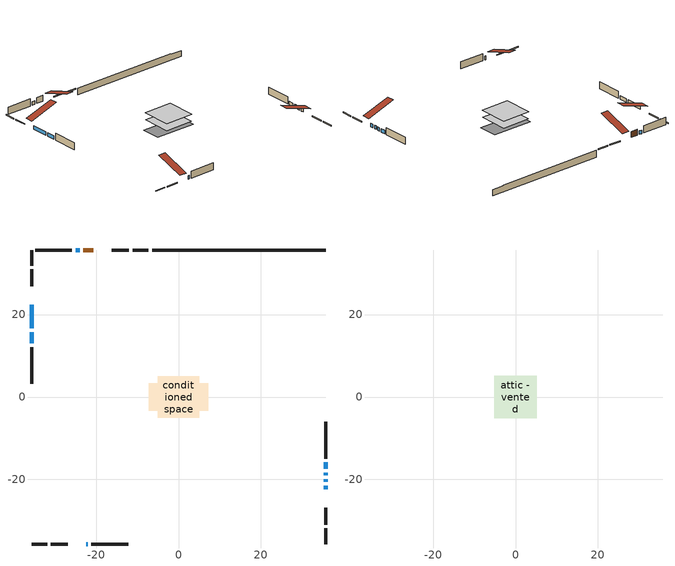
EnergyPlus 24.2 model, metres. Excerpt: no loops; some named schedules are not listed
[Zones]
conditioned space
 floor adiabatic (AdiabaticFloorConstruction): -5.04,-5.04 -5.04,5.04 5.04,5.04 5.04,-5.04 z0.61
 floor foundation (Slab1 construction): -7.19,-3.33 -7.19,3.33 7.19,3.33 7.19,-3.33 z-1.65
 wall outside (RimJoist1 construction): -7.33,35.66 -11.1,35.66 / -35.66,-35.66 -31.89,-35.66 / -35.66,35.66 -35.66,31.89 / 35.66,-35.66 35.66,-31.89 z0.61:0.91
 wall outside (RimJoist2 construction): -12.03,35.66 -16.15,35.66 / -30.96,-35.66 -26.85,-35.66 / -35.66,30.96 -35.66,26.85 / 35.66,-30.96 35.66,-26.85 z0.61:0.91
 wall outside (AdiabaticWallConstruction 1): -20.63,35.66 -23.06,35.66 z0.61:2.64
 wall outside (AdiabaticWallConstruction): 35.66,-22.36 35.66,-21.51 / -23.98,35.66 -24.92,35.66 / 35.66,-20.58 35.66,-19.93 / -22.36,-35.66 -22.04,-35.66 / 35.66,-19.01 35.66,-18.32 / 35.66,-17.4 35.66,-15.87 / -35.66,22.36 -35.66,16.65 / -35.66,15.72 -35.66,13 z0.61:1.83
 wall outside (Wall1 construction): -25.85,35.66 -34.73,35.66 / -21.11,-35.66 -12.23,-35.66 / -35.66,12.07 -35.66,3.19 / 35.66,-14.94 35.66,-6.06 z0.61:3.05
 wall foundation (FoundationWall1 construction): -6.4,35.66,-1.65 -6.4,35.66,0.61 31.46,35.66,0.61 31.46,35.66,0.33 35.66,35.66,0.33 35.66,35.66,-1.65
 window (WindowConstruction): 35.66,-22.36 35.66,-21.51 z0.61:1.83
 window (WindowConstruction 5): -23.99,35.66 -24.92,35.66 z0.61:1.83
 window (WindowConstruction 6): 35.66,-20.58 35.66,-19.93 z0.61:1.83
 window (WindowConstruction 7): -22.36,-35.66 -22.04,-35.66 z0.61:1.83
 window (WindowConstruction 1): 35.66,-19 35.66,-18.32 z0.61:1.83
 window (WindowConstruction 2): 35.66,-17.4 35.66,-15.87 z0.61:1.83
 window (WindowConstruction 3): -35.66,22.36 -35.66,16.65 z0.61:1.83
 window (WindowConstruction 4): -35.66,15.72 -35.66,13 z0.61:1.83
 door (Door): -20.63,35.66 -23.06,35.66 z0.61:2.64
 ceiling adiabatic (AdiabaticFloorConstruction): 5.04,-5.04 5.04,5.04 -5.04,5.04 -5.04,-5.04 z0.61
attic - vented
 floor to conditioned space (Floor1 construction Reversed): -5.11,-5.11 -5.11,5.11 5.11,5.11 5.11,-5.11 z3.05
 roof outside (Roof1 construction): -19.7,35.66,3.05 -19.7,25.7,6.37 -17.07,25.7,6.37 -17.07,35.66,3.05; -23.29,-35.66,3.05 -23.29,-25.7,6.37 -25.92,-25.7,6.37 -25.92,-35.66,3.05; -35.66,23.29,3.05 -25.7,23.29,6.37 -25.7,25.92,6.37 -35.66,25.92,3.05; 35.66,-23.29,3.05 25.7,-23.29,6.37 25.7,-25.92,6.37 35.66,-25.92,3.05
[Building]
Building 1: Terrain=Suburbs
[Site:Location]
Broadview_SK: Latitude {deg}=50.37; Longitude {deg}=-102.57; Time Zone {hr}=-6; Elevation {m}=600; Keep Site Location Information=Yes
[Site:GroundTemperature:Shallow]
-3.1257, -5.68223, -5.88696, -4.67376, 0.196575, 5.04422, 9.24687, 11.9091, 12.1353, 9.97001, 5.87453, 1.17559
[Site:WaterMainsTemperature]
Calculation Method=Schedule; Temperature Schedule=mains temperature schedule
[Material] Roughness=Rough; Thermal Absorptance=0.9
Name | Thickness {m} | Conductivity {W/m-K} | Density {kg/m3} | Specific Heat {J/kg-K} | Solar Absorptance | Visible Absorptance
asphalt or fiberglass shingles | 0.00635 | 0.162714 | 1121.4 | 1465.45 | 0.84 | 0.84
ceiling stud and cavity | 0.1397 | 0.1119 | 65.682 | 1177.47 | 0.7 | 0.7
concrete 4.0 in. | 0.1016 | 1.803125 | 2242.8 | 837.4 | 0.7 | 0.7
concrete 8.0 in. | 0.2032 | 1.803125 | 2242.8 | 837.4 | 0.7 | 0.7
door material | 0.04445 | 0.0451087 | 512.64 | 1214.23 | 0.7 | 0.7
exterior vertical ins | 0.00150517 | 0.029427 | 32.04 | 1214.23 | 0.7 | 0.7
floor covering | 0.0127 | 0.0433444 | 54.468 | 1339.84 | 0.6 | 0.6
floor rigid ins; wall rigid ins | 0.512978 | 0.029427 | 32.04 | 1214.23 | 0.7 | 0.7
floor stud and cavity | 0.1397 | 1.75129 | 37.0049 | 1207.88 | 0.7 | 0.7
furniture material conditioned space 1 | 0.1524 | 0.115458 | 640.8 | 1214.23 | 0.6 | 0.6
gypsum board | 0.0127 | 0.160291 | 801 | 837.4 | 0.6 | 0.6
gypsum board 1 | 0.0127 | 0.160291 | 801 | 837.4 | 0.7 | 0.7
osb sheathing 0.5 in. | 0.0127 | 0.115458 | 512.64 | 1214.23 | 0.7 | 0.7
osb sheathing 0.75 in. | 0.01905 | 0.115458 | 512.64 | 1214.23 | 0.7 | 0.7
osb sheathing 2.0 in. | 0.0508 | 0.115458 | 512.64 | 1214.23 | 0.7 | 0.7
rim joist stud and cavity | 0.0508 | 0.0310355 | 125.044 | 1163.47 | 0.6 | 0.6
rim joist stud and cavity 1 | 0.0508 | 0.271007 | 50.32683 | 1063.81 | 0.6 | 0.6
wall stud and cavity | 0.1397 | 0.114651 | 139.0536 | 1170.24 | 0.7 | 0.7
wall stud and cavity 1 | 0.0889 | 0.380278 | 52.3479 | 1209.89 | 0.7 | 0.7
wall stud and cavity 2 | 0.0889 | 0.391764 | 83.0341 | 1211.67 | 0.7 | 0.7
wood siding | 0.0254 | 0.102417 | 544.68 | 1172.36 | 0 | 0
wood siding 1; wood siding 2; wood siding 3 | 0.0254 | 0.102417 | 544.68 | 1172.36 | 0.7 | 0.7
[WindowMaterial:SimpleGlazingSystem]
Name | U-Factor {W/m2-K} | Solar Heat Gain Coefficient
WindowMaterial | 4.77974 | 0.61
WindowMaterial 1 | 4.982445 | 0.59
WindowMaterial 2 | 1.71816 | 0.57
WindowMaterial 3 | 2.09972 | 0.59
WindowMaterial 4 | 1.90099 | 0.58
WindowMaterial 5 | 2.99742 | 0.58
[Construction]
AdiabaticFloorConstruction: floor stud and cavity, floor rigid ins, osb sheathing 0.75 in., floor covering
AdiabaticWallConstruction: wood siding 2, wall rigid ins, wall stud and cavity 1, gypsum board
AdiabaticWallConstruction 1: wood siding 3, wall rigid ins, wall stud and cavity 1, gypsum board
Door: door material
Floor1 construction Reversed: gypsum board, ceiling stud and cavity
FoundationWall1 construction: concrete 8.0 in., gypsum board 1
furniture construction conditioned space 1: furniture material conditioned space 1
PartitionWallConstruction: gypsum board, wall stud and cavity 2, gypsum board
RimJoist1 construction: wood siding 1, osb sheathing 2.0 in., rim joist stud and cavity
RimJoist2 construction: wood siding 1, rim joist stud and cavity 1
Roof1 construction: asphalt or fiberglass shingles
Slab1 construction: concrete 4.0 in.
Wall1 construction: wood siding, osb sheathing 0.5 in., wall stud and cavity, gypsum board
WindowConstruction: WindowMaterial
WindowConstruction 1; WindowConstruction 4: WindowMaterial 1
WindowConstruction 2: WindowMaterial 2
WindowConstruction 3: WindowMaterial 3
WindowConstruction 5: WindowMaterial 4
WindowConstruction 6; WindowConstruction 7: WindowMaterial 5
[Zone] Multiplier=1; Part of Total Floor Area=Yes
Name | Volume {m3}
attic - vented | 56.3181
conditioned space | 493.1
[Space]
Name | Zone | Volume {m3}
attic - vented 1 | attic - vented | 56.3181
conditioned space 1 | conditioned space | 493.1
[ZoneInfiltration:EffectiveLeakageArea]
infil attic - vented 1: Zone or Space=attic - vented 1; Schedule=Always On Discrete; Effective Air Leakage Area {cm2}=3688.94; Stack Coefficient=0.000230814; Wind Coefficient=1.02648e-05
[ZoneMixing]
whole house fan mix: Zone or Space=attic - vented; Schedule=Always On Continuous; Design Flow Rate Calculation Method=Flow/Zone; Design Flow Rate {m3/s}=0; Source Zone or Space=conditioned space
[SurfaceProperty:ExposedFoundationPerimeter]
Slab1: Exposed Perimeter Calculation Method=TotalExposedPerimeter; Total Exposed Perimeter {m}=42.062
[InternalMass] Zone or ZoneList=conditioned space; Space or SpaceList=conditioned space 1
Name | Construction | Surface Area {m2}
furniture mass conditioned space 1 | furniture construction conditioned space 1 | 78.8803
partition wall mass | PartitionWallConstruction | 197.201
[Lights]
interior lighting: Zone or ZoneList or Space or SpaceList=conditioned space 1; Schedule=interior lighting schedule; Design Level Calculation Method=LightingLevel; Lighting Level {W}=343.2; Return Air Fraction=0; Fraction Radiant=0.6; Fraction Visible=0.2; Fraction Replaceable=1
[People]
occupants: Zone or ZoneList or Space or SpaceList=conditioned space 1; Number of People Schedule=occupants schedule; Number of People Calculation Method=People; Number of People=3; Fraction Radiant=0.314171; Sensible Heat Fraction=0.56303; Activity Level Schedule=occupants activity schedule; Carbon Dioxide Generation Rate {m3/s-W}=0; Enable ASHRAE 55 Comfort Warnings=No; Mean Radiant Temperature Calculation Type=EnclosureAveraged
[ElectricEquipment] Zone or ZoneList or Space or SpaceList=conditioned space 1; Design Level Calculation Method=EquipmentLevel
Name | Schedule | Design Level {W} | Fraction Latent | Fraction Radiant | Fraction Lost
clothes dryer | clothes dryer schedule | 140.772 | 0.015 | 0.081 | 0.85
clothes washer | clothes washer schedule | 32.1985 | 0.03 | 0.162 | 0.7
cooking range | cooking range schedule | 215.147 | 0.08 | 0.432 | 0.2
dishwasher | dishwasher schedule | 66.8632 | 0.3 | 0.18 | 0.4
fridge | fridge schedule | 72.9452 | 0 | 0.6 | 0
mech vent house fan | mech vent house fan schedule | 0 | 0 | 0 | 1
mech vent house fan cfis | mech vent house fan cfis schedule | 0 | 0 | 0 | 0
misc plug loads | misc plug loads schedule | 494.7 | 0.045 | 0.513 | 0.1
whole house fan | Always On Discrete | 0 | 0 | 0 | 1
[OtherEquipment] Zone or ZoneList or Space or SpaceList=conditioned space 1; Design Level Calculation Method=EquipmentLevel
Name | Fuel Type | Schedule | Design Level {W} | Fraction Latent | Fraction Radiant | Fraction Lost
clothes dryer 1 | Electricity | clothes dryer schedule | 0 | 0.015 | 0.081 | 0.85
cooking range 1 | Electricity | cooking range schedule | 0 | 0.08 | 0.432 | 0.2
general water use latent | None | general water use schedule | 62.594 | 1 | 0 | 0
general water use sensible | None | general water use schedule | -61.6891 | 0 | 0.6 | 0
mech vent house fan latent load | None | Always On Discrete | 0 | 1 | 0 | 0
mech vent house fan sensible load | None | Always On Discrete | 0 | 0 | 0 | 0
water heater energy adjustment1 | NaturalGas | Always On Discrete | 0.01 | 0 | 0 | 1
[ZoneInfiltration:DesignFlowRate] Zone or ZoneList or Space or SpaceList=conditioned space 1; Schedule=Always On Discrete; Design Flow Rate Calculation Method=Flow/Zone; Design Flow Rate {m3/s}=0
infil flow; natural vent flow; whole house fan flow
[Foundation:Kiva]
Foundation Kiva 1: Initial Indoor Air Temperature {C}=21; Wall Height Above Grade {m}=0.609996; Wall Depth Below Slab {m}=0.2032; Custom Block Material Name 1=exterior vertical ins; Custom Block Depth 1 {m}=2.26; Custom Block X Position 1 {m}=0.2159; Custom Block Z Position 1 {m}=0
[Foundation:Kiva:Settings]
Soil Conductivity {W/m-K}=0.849921; Soil Density {kg/m3}=1842.3; Soil Specific Heat {J/kg-K}=418.7; Ground Solar Absorptivity=0.9; Ground Thermal Absorptivity=0.9; Ground Surface Roughness {m}=0.03; Far-Field Width {m}=40; Deep-Ground Boundary Condition=ZeroFlux; Deep-Ground Depth {m}=40; Minimum Cell Dimension {m}=0.2; Maximum Cell Growth Coefficient=3; Simulation Timestep=Timestep
[Exterior:Lights]
exterior lighting: Schedule=exterior lighting schedule; Design Level {W}=75.6
[EnergyManagementSystem:GlobalVariable]
infil_program_Qfan
infil_program_Qinf
natural_vent_program_Qnv
natural_vent_program_Qwhf
[EnergyManagementSystem:Sensor]
Name | Output:Variable or Output:Meter Index Key | Output:Variable or Output:Meter
airflow_gain | infil flow | Infiltration Sensible Heat Gain Energy
airflow_gain_1 | natural vent flow | Infiltration Sensible Heat Gain Energy
airflow_gain_2 | whole house fan flow | Infiltration Sensible Heat Gain Energy
airflow_loss | infil flow | Infiltration Sensible Heat Loss Energy
airflow_loss_1 | natural vent flow | Infiltration Sensible Heat Loss Energy
airflow_loss_2 | whole house fan flow | Infiltration Sensible Heat Loss Energy
clg_load_cond |  | Cooling:EnergyTransfer:Zone:CONDITIONED SPACE
clg_sp_s; clg_sp_s_1 | cooling setpoint | Schedule Value
clothes_dryer_exhaust_0_sch_s | clothes dryer exhaust 0 schedule | Schedule Value
cool_season | cooling season schedule | Schedule Value
htg_load_cond |  | Heating:EnergyTransfer:Zone:CONDITIONED SPACE
htg_sp_s; htg_sp_s_1 | heating setpoint | Schedule Value
ig_ee_conv | clothes dryer | Electric Equipment Convective Heating Energy
ig_ee_conv_2 | cooking range | Electric Equipment Convective Heating Energy
ig_ee_conv_4 | fridge | Electric Equipment Convective Heating Energy
ig_ee_conv_5 | misc plug loads | Electric Equipment Convective Heating Energy
ig_ee_conv_6 | whole house fan | Electric Equipment Convective Heating Energy
ig_ee_rad | clothes dryer | Electric Equipment Radiant Heating Energy
ig_ee_rad_2 | cooking range | Electric Equipment Radiant Heating Energy
ig_ee_rad_4 | fridge | Electric Equipment Radiant Heating Energy
ig_ee_rad_5 | misc plug loads | Electric Equipment Radiant Heating Energy
ig_ee_rad_6 | whole house fan | Electric Equipment Radiant Heating Energy
ig_lgt_conv | interior lighting | Lights Convective Heating Energy
ig_lgt_rad | interior lighting | Lights Radiant Heating Energy
ig_lgt_vis | interior lighting | Lights Visible Radiation Heating Energy
ig_oe_conv | clothes dryer 1 | Other Equipment Convective Heating Energy
ig_oe_conv_1 | cooking range 1 | Other Equipment Convective Heating Energy
ig_oe_conv_2 | general water use latent | Other Equipment Convective Heating Energy
ig_oe_conv_3 | general water use sensible | Other Equipment Convective Heating Energy
ig_oe_conv_4 | water heater energy adjustment1 | Other Equipment Convective Heating Energy
ig_oe_rad | clothes dryer 1 | Other Equipment Radiant Heating Energy
ig_oe_rad_1 | cooking range 1 | Other Equipment Radiant Heating Energy
ig_oe_rad_2 | general water use latent | Other Equipment Radiant Heating Energy
ig_oe_rad_3 | general water use sensible | Other Equipment Radiant Heating Energy
ig_oe_rad_4 | water heater energy adjustment1 | Other Equipment Radiant Heating Energy
ig_ppl_conv | occupants | People Convective Heating Energy
ig_ppl_rad | occupants | People Radiant Heating Energy
im_conv | furniture mass conditioned space 1 | Surface Inside Face Convection Heat Gain Energy
im_conv_1 | partition wall mass | Surface Inside Face Convection Heat Gain Energy
im_ig | furniture mass conditioned space 1 | Surface Inside Face Internal Gains Radiation Heat Gain Energy
im_ig_1 | partition wall mass | Surface Inside Face Internal Gains Radiation Heat Gain Energy
im_lgt | furniture mass conditioned space 1 | Surface Inside Face Lights Radiation Heat Gain Energy
im_lgt_1 | partition wall mass | Surface Inside Face Lights Radiation Heat Gain Energy
im_sol | furniture mass conditioned space 1 | Surface Inside Face Solar Radiation Heat Gain Energy
im_sol_1 | partition wall mass | Surface Inside Face Solar Radiation Heat Gain Energy
im_surf | furniture mass conditioned space 1 | Surface Inside Face Net Surface Thermal Radiation Heat Gain Energy
im_surf_1 | partition wall mass | Surface Inside Face Net Surface Thermal Radiation Heat Gain Energy
mv_conv | mech vent house fan | Electric Equipment Convective Heating Energy
mv_conv_1 | mech vent house fan cfis | Electric Equipment Convective Heating Energy
mv_conv_2 | mech vent house fan latent load | Other Equipment Convective Heating Energy
mv_conv_3 | mech vent house fan sensible load | Other Equipment Convective Heating Energy
mv_rad | mech vent house fan | Electric Equipment Radiant Heating Energy
mv_rad_1 | mech vent house fan cfis | Electric Equipment Radiant Heating Energy
mv_rad_2 | mech vent house fan latent load | Other Equipment Radiant Heating Energy
mv_rad_3 | mech vent house fan sensible load | Other Equipment Radiant Heating Energy
natural_vent_s | natural vent schedule | Schedule Value
out_pb_s |  | Site Outdoor Air Barometric Pressure
out_wt_s |  | Site Outdoor Air Humidity Ratio
site_vw_s |  | Site Wind Speed
ss_back_out | Window1 | Surface Window Shortwave from Zone Back Out Window Heat Transfer Rate
ss_back_out_1 | Window13 | Surface Window Shortwave from Zone Back Out Window Heat Transfer Rate
ss_back_out_2 | Window14 | Surface Window Shortwave from Zone Back Out Window Heat Transfer Rate
ss_back_out_3 | Window16 | Surface Window Shortwave from Zone Back Out Window Heat Transfer Rate
ss_back_out_4 | Window2 | Surface Window Shortwave from Zone Back Out Window Heat Transfer Rate
ss_back_out_5 | Window3 | Surface Window Shortwave from Zone Back Out Window Heat Transfer Rate
ss_back_out_6 | Window4 | Surface Window Shortwave from Zone Back Out Window Heat Transfer Rate
ss_back_out_7 | Window9 | Surface Window Shortwave from Zone Back Out Window Heat Transfer Rate
ss_conv | Door1 | Surface Inside Face Convection Heat Gain Energy
ss_conv_1 | Window1 | Surface Inside Face Convection Heat Gain Energy
ss_conv_2 | Window13 | Surface Inside Face Convection Heat Gain Energy
ss_conv_3 | Window14 | Surface Inside Face Convection Heat Gain Energy
ss_conv_4 | Window16 | Surface Inside Face Convection Heat Gain Energy
ss_conv_5 | Window2 | Surface Inside Face Convection Heat Gain Energy
ss_conv_6 | Window3 | Surface Inside Face Convection Heat Gain Energy
ss_conv_7 | Window4 | Surface Inside Face Convection Heat Gain Energy
ss_conv_8 | Window9 | Surface Inside Face Convection Heat Gain Energy
ss_ig | Door1 | Surface Inside Face Internal Gains Radiation Heat Gain Energy
ss_ig_1 | Window1 | Surface Inside Face Internal Gains Radiation Heat Gain Energy
ss_ig_2 | Window13 | Surface Inside Face Internal Gains Radiation Heat Gain Energy
ss_ig_3 | Window14 | Surface Inside Face Internal Gains Radiation Heat Gain Energy
ss_ig_4 | Window16 | Surface Inside Face Internal Gains Radiation Heat Gain Energy
ss_ig_5 | Window2 | Surface Inside Face Internal Gains Radiation Heat Gain Energy
ss_ig_6 | Window3 | Surface Inside Face Internal Gains Radiation Heat Gain Energy
ss_ig_7 | Window4 | Surface Inside Face Internal Gains Radiation Heat Gain Energy
ss_ig_8 | Window9 | Surface Inside Face Internal Gains Radiation Heat Gain Energy
ss_lgt | Door1 | Surface Inside Face Lights Radiation Heat Gain Energy
ss_sol | Door1 | Surface Inside Face Solar Radiation Heat Gain Energy
ss_surf | Door1 | Surface Inside Face Net Surface Thermal Radiation Heat Gain Energy
ss_surf_1 | Window1 | Surface Inside Face Net Surface Thermal Radiation Heat Gain Energy
ss_surf_2 | Window13 | Surface Inside Face Net Surface Thermal Radiation Heat Gain Energy
ss_surf_3 | Window14 | Surface Inside Face Net Surface Thermal Radiation Heat Gain Energy
ss_surf_4 | Window16 | Surface Inside Face Net Surface Thermal Radiation Heat Gain Energy
ss_surf_5 | Window2 | Surface Inside Face Net Surface Thermal Radiation Heat Gain Energy
ss_surf_6 | Window3 | Surface Inside Face Net Surface Thermal Radiation Heat Gain Energy
ss_surf_7 | Window4 | Surface Inside Face Net Surface Thermal Radiation Heat Gain Energy
ss_surf_8 | Window9 | Surface Inside Face Net Surface Thermal Radiation Heat Gain Energy
ss_trans_in | Window1 | Surface Window Transmitted Solar Radiation Rate
ss_trans_in_1 | Window13 | Surface Window Transmitted Solar Radiation Rate
ss_trans_in_2 | Window14 | Surface Window Transmitted Solar Radiation Rate
ss_trans_in_3 | Window16 | Surface Window Transmitted Solar Radiation Rate
ss_trans_in_4 | Window2 | Surface Window Transmitted Solar Radiation Rate
ss_trans_in_5 | Window3 | Surface Window Transmitted Solar Radiation Rate
ss_trans_in_6 | Window4 | Surface Window Transmitted Solar Radiation Rate
ss_trans_in_7 | Window9 | Surface Window Transmitted Solar Radiation Rate
ss_trans_out | Window1 | Surface Inside Face Initial Transmitted Diffuse Transmitted Out Window Solar Radiation Rate
ss_trans_out_1 | Window13 | Surface Inside Face Initial Transmitted Diffuse Transmitted Out Window Solar Radiation Rate
ss_trans_out_2 | Window14 | Surface Inside Face Initial Transmitted Diffuse Transmitted Out Window Solar Radiation Rate
ss_trans_out_3 | Window16 | Surface Inside Face Initial Transmitted Diffuse Transmitted Out Window Solar Radiation Rate
ss_trans_out_4 | Window2 | Surface Inside Face Initial Transmitted Diffuse Transmitted Out Window Solar Radiation Rate
ss_trans_out_5 | Window3 | Surface Inside Face Initial Transmitted Diffuse Transmitted Out Window Solar Radiation Rate
ss_trans_out_6 | Window4 | Surface Inside Face Initial Transmitted Diffuse Transmitted Out Window Solar Radiation Rate
ss_trans_out_7 | Window9 | Surface Inside Face Initial Transmitted Diffuse Transmitted Out Window Solar Radiation Rate
s_conv | Floor1 | Surface Inside Face Convection Heat Gain Energy
s_conv_1 | FoundationWall1 | Surface Inside Face Convection Heat Gain Energy
s_conv_10 | RimJoist2:270 | Surface Inside Face Convection Heat Gain Energy
s_conv_11 | RimJoist2:90 | Surface Inside Face Convection Heat Gain Energy
s_conv_12 | Slab1 | Surface Inside Face Convection Heat Gain Energy
s_conv_13 | Wall1:0 | Surface Inside Face Convection Heat Gain Energy
s_conv_14 | Wall1:180 | Surface Inside Face Convection Heat Gain Energy
s_conv_15 | Wall1:270 | Surface Inside Face Convection Heat Gain Energy
s_conv_16 | Wall1:90 | Surface Inside Face Convection Heat Gain Energy
s_conv_2 | inferred conditioned ceiling | Surface Inside Face Convection Heat Gain Energy
s_conv_3 | inferred conditioned floor | Surface Inside Face Convection Heat Gain Energy
s_conv_4 | RimJoist1:0 | Surface Inside Face Convection Heat Gain Energy
s_conv_5 | RimJoist1:180 | Surface Inside Face Convection Heat Gain Energy
s_conv_6 | RimJoist1:270 | Surface Inside Face Convection Heat Gain Energy
s_conv_7 | RimJoist1:90 | Surface Inside Face Convection Heat Gain Energy
s_conv_8 | RimJoist2:0 | Surface Inside Face Convection Heat Gain Energy
s_conv_9 | RimJoist2:180 | Surface Inside Face Convection Heat Gain Energy
s_ig | Floor1 | Surface Inside Face Internal Gains Radiation Heat Gain Energy
s_ig_1 | FoundationWall1 | Surface Inside Face Internal Gains Radiation Heat Gain Energy
s_ig_10 | RimJoist2:270 | Surface Inside Face Internal Gains Radiation Heat Gain Energy
s_ig_11 | RimJoist2:90 | Surface Inside Face Internal Gains Radiation Heat Gain Energy
s_ig_12 | Slab1 | Surface Inside Face Internal Gains Radiation Heat Gain Energy
s_ig_13 | Wall1:0 | Surface Inside Face Internal Gains Radiation Heat Gain Energy
s_ig_14 | Wall1:180 | Surface Inside Face Internal Gains Radiation Heat Gain Energy
s_ig_15 | Wall1:270 | Surface Inside Face Internal Gains Radiation Heat Gain Energy
s_ig_16 | Wall1:90 | Surface Inside Face Internal Gains Radiation Heat Gain Energy
s_ig_2 | inferred conditioned ceiling | Surface Inside Face Internal Gains Radiation Heat Gain Energy
s_ig_3 | inferred conditioned floor | Surface Inside Face Internal Gains Radiation Heat Gain Energy
s_ig_4 | RimJoist1:0 | Surface Inside Face Internal Gains Radiation Heat Gain Energy
s_ig_5 | RimJoist1:180 | Surface Inside Face Internal Gains Radiation Heat Gain Energy
s_ig_6 | RimJoist1:270 | Surface Inside Face Internal Gains Radiation Heat Gain Energy
s_ig_7 | RimJoist1:90 | Surface Inside Face Internal Gains Radiation Heat Gain Energy
s_ig_8 | RimJoist2:0 | Surface Inside Face Internal Gains Radiation Heat Gain Energy
s_ig_9 | RimJoist2:180 | Surface Inside Face Internal Gains Radiation Heat Gain Energy
s_lgt | Floor1 | Surface Inside Face Lights Radiation Heat Gain Energy
s_lgt_1 | FoundationWall1 | Surface Inside Face Lights Radiation Heat Gain Energy
s_lgt_10 | RimJoist2:270 | Surface Inside Face Lights Radiation Heat Gain Energy
s_lgt_11 | RimJoist2:90 | Surface Inside Face Lights Radiation Heat Gain Energy
s_lgt_12 | Slab1 | Surface Inside Face Lights Radiation Heat Gain Energy
s_lgt_13 | Wall1:0 | Surface Inside Face Lights Radiation Heat Gain Energy
s_lgt_14 | Wall1:180 | Surface Inside Face Lights Radiation Heat Gain Energy
s_lgt_15 | Wall1:270 | Surface Inside Face Lights Radiation Heat Gain Energy
s_lgt_16 | Wall1:90 | Surface Inside Face Lights Radiation Heat Gain Energy
s_lgt_2 | inferred conditioned ceiling | Surface Inside Face Lights Radiation Heat Gain Energy
s_lgt_3 | inferred conditioned floor | Surface Inside Face Lights Radiation Heat Gain Energy
s_lgt_4 | RimJoist1:0 | Surface Inside Face Lights Radiation Heat Gain Energy
s_lgt_5 | RimJoist1:180 | Surface Inside Face Lights Radiation Heat Gain Energy
s_lgt_6 | RimJoist1:270 | Surface Inside Face Lights Radiation Heat Gain Energy
s_lgt_7 | RimJoist1:90 | Surface Inside Face Lights Radiation Heat Gain Energy
s_lgt_8 | RimJoist2:0 | Surface Inside Face Lights Radiation Heat Gain Energy
s_lgt_9 | RimJoist2:180 | Surface Inside Face Lights Radiation Heat Gain Energy
s_sol | Floor1 | Surface Inside Face Solar Radiation Heat Gain Energy
s_sol_1 | FoundationWall1 | Surface Inside Face Solar Radiation Heat Gain Energy
s_sol_10 | RimJoist2:270 | Surface Inside Face Solar Radiation Heat Gain Energy
s_sol_11 | RimJoist2:90 | Surface Inside Face Solar Radiation Heat Gain Energy
s_sol_12 | Slab1 | Surface Inside Face Solar Radiation Heat Gain Energy
s_sol_13 | Wall1:0 | Surface Inside Face Solar Radiation Heat Gain Energy
s_sol_14 | Wall1:180 | Surface Inside Face Solar Radiation Heat Gain Energy
s_sol_15 | Wall1:270 | Surface Inside Face Solar Radiation Heat Gain Energy
s_sol_16 | Wall1:90 | Surface Inside Face Solar Radiation Heat Gain Energy
s_sol_2 | inferred conditioned ceiling | Surface Inside Face Solar Radiation Heat Gain Energy
s_sol_3 | inferred conditioned floor | Surface Inside Face Solar Radiation Heat Gain Energy
s_sol_4 | RimJoist1:0 | Surface Inside Face Solar Radiation Heat Gain Energy
s_sol_5 | RimJoist1:180 | Surface Inside Face Solar Radiation Heat Gain Energy
s_sol_6 | RimJoist1:270 | Surface Inside Face Solar Radiation Heat Gain Energy
s_sol_7 | RimJoist1:90 | Surface Inside Face Solar Radiation Heat Gain Energy
s_sol_8 | RimJoist2:0 | Surface Inside Face Solar Radiation Heat Gain Energy
s_sol_9 | RimJoist2:180 | Surface Inside Face Solar Radiation Heat Gain Energy
s_surf | Floor1 | Surface Inside Face Net Surface Thermal Radiation Heat Gain Energy
s_surf_1 | FoundationWall1 | Surface Inside Face Net Surface Thermal Radiation Heat Gain Energy
s_surf_10 | RimJoist2:270 | Surface Inside Face Net Surface Thermal Radiation Heat Gain Energy
s_surf_11 | RimJoist2:90 | Surface Inside Face Net Surface Thermal Radiation Heat Gain Energy
s_surf_12 | Slab1 | Surface Inside Face Net Surface Thermal Radiation Heat Gain Energy
s_surf_13 | Wall1:0 | Surface Inside Face Net Surface Thermal Radiation Heat Gain Energy
s_surf_14 | Wall1:180 | Surface Inside Face Net Surface Thermal Radiation Heat Gain Energy
s_surf_15 | Wall1:270 | Surface Inside Face Net Surface Thermal Radiation Heat Gain Energy
